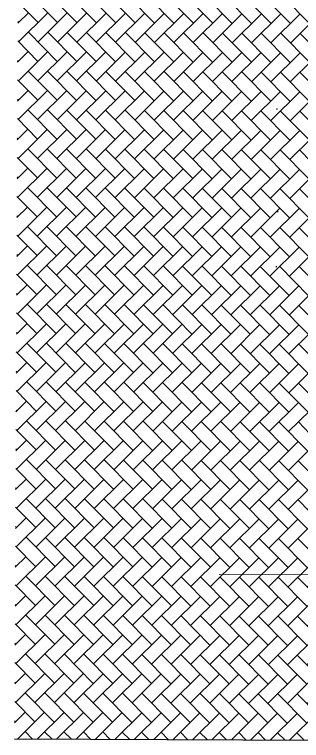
# Model space of a CAD drawing. Header units: metres. Extents: x 322294 to 7190115, y 7390841 to 10157759.
# Drawn here: x 323518.2 to 323595.3, y 7391583.4 to 7391778.2 of the extents above; entities that cross this region are included whole.
import ezdxf

# ---------------------------------------------------------------- set-up
doc = ezdxf.new("R2010")
doc.units = ezdxf.units.M
doc.layers.add('linagrossa', color=7, linetype='Continuous', lineweight=25)
doc.layers.add('PISO', color=254, linetype='Continuous', lineweight=9)

msp = doc.modelspace()

# ---------------------------------------------------------------- hatches: boundary and pattern name
at = {"layer": 'linagrossa'}
h = msp.add_hatch(dxfattribs=at)
h.set_pattern_fill('AR-HBONE', color=256, scale=0.036299, angle=-90.26123)
h.set_pattern_definition([(314.738773, (315680.0213, 7401458.1246), (5.2155024, -0.0237791), [11.0638663, -3.6879554]), (44.738773, (315682.617, 7401455.505), (5.2155024, -0.0237791), [11.0638663, -3.6879554])])
h.paths.add_polyline_path([(323621.357, 7391583.353), (323621.473, 7391608.816), (323609.626, 7391664.16), (323609.46, 7391627.78), (323597.36, 7391627.835), (323598.722, 7391926.552), (323610.822, 7391926.497), (323610.705, 7391900.99), (323623.061, 7391957.081), (323623.348, 7392020.028), (323520.149, 7392020.499), (323518.158, 7391583.824)])

# ---------------------------------------------------------------- linework, layer by layer
for p, q in [((323588.679, 7391752.749), (323588.68, 7391752.977)), ((323588.766, 7391725.418), (323588.765, 7391725.184)), ((323588.766, 7391725.418), (323588.766, 7391725.418)), ((323588.427, 7391710.68), (323588.426, 7391710.443)), ((323518.158, 7391583.824), (323621.357, 7391583.353))]:
    msp.add_line(p, q, dxfattribs=at)
at = {"layer": 'PISO'}
msp.add_line((323573.161, 7391627.945), (323609.46, 7391627.78), dxfattribs=at)

doc.saveas('drawing.dxf')
